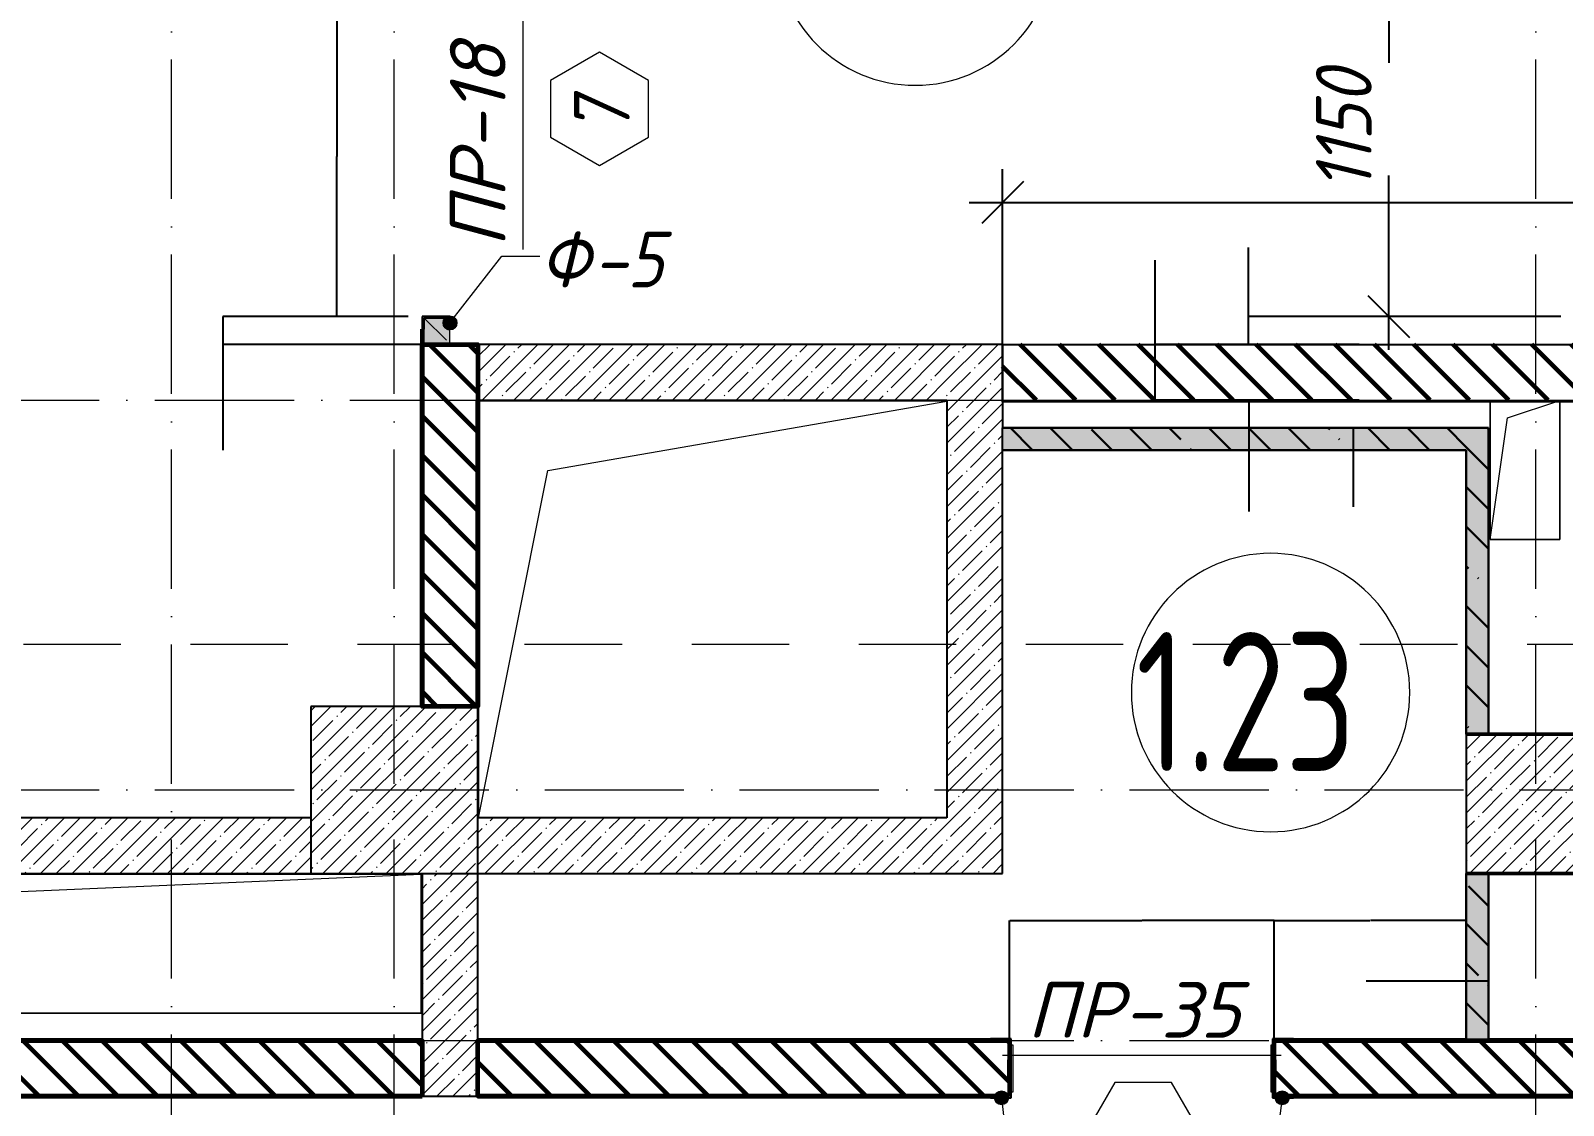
# Model space of a CAD drawing. Header units: millimetres. Extents: x 12986 to 523328, y -9759 to 30092.
# Drawn here: x 127151 to 132656, y 10867 to 14727 of the extents above; entities that cross this region are included whole.
import ezdxf

# ---------------------------------------------------------------- set-up
doc = ezdxf.new("R2010")
doc.units = ezdxf.units.MM
doc.linetypes.add('01 Штриховая _4 мм_', pattern=[600, 350, -250])
doc.linetypes.add('50_200_ШТРИХ_1Т_ш5_п1_п1_', pattern=[700, 500, -100, 0, -100])
for name, color, linetype, lineweight in [('0) ПГП', 1, 'Continuous', 30), ('4) ПГП красный расчет', 12, 'Continuous', 30), ('5) Блок ячеистый', 160, 'Continuous', 60), ('A-ANNO-DIMS', 7, 'Continuous', 9), ('A-AREA-IDEN', 7, 'Continuous', 9), ('A-DETL-1', 7, 'Continuous', 50), ('A-DOOR-IDEN', 7, 'Continuous', 9), ('A-FLOR', 7, 'Continuous', 9), ('A-GENM', 7, 'Continuous', 9), ('A-GENM-1', 7, 'Continuous', 25), ('A-GENM-IDEN', 7, 'Continuous', 9), ('A-WALL-1', 7, 'Continuous', 25), ('A-WALL-6', 18, 'Continuous', 13), ('A-WALL-PATT-1', 7, 'Continuous', 5), ('A-WALL-PATT-4', 250, 'Continuous', 5), ('G-ANNO-SYMB-1', 7, '01 Штриховая _4 мм_', 9), ('S-COLS', 7, 'Continuous', 9), ('S-COLS-1', 7, 'Continuous', 5), ('S-COLS-2', 7, 'Continuous', 25), ('Оси-2', 7, '50_200_ШТРИХ_1Т_ш5_п1_п1_', 9)]:
    doc.layers.add(name, color=color, linetype=linetype, lineweight=lineweight)
for name, color, linetype, lineweight, true_color in [('A-WALL-11', 7, 'Continuous', 13, 0x800000), ('A-WALL-2', 7, 'Continuous', 13, 0x000000), ('A-WALL-4', 7, 'Continuous', 25, 0x000000), ('A-WALL-9', 7, 'Continuous', 5, 0x0070df)]:
    doc.layers.add(name, color=color, linetype=linetype, lineweight=lineweight, true_color=true_color)
doc.styles.add('ISOCPEUR_I_3', font='isocpeui.ttf', dxfattribs={"width": 0.9, "height": 200})
doc.styles.add('ISOCPEUR_I_5', font='isocpeui.ttf', dxfattribs={"height": 200})
doc.styles.add('СПДС', font='ГОСТ тип А.ttf', dxfattribs={"width": 0.9})
doc.dimstyles.new('ISO-2_0_0_9К_СРЕДНИЙ_1', dxfattribs={"dimscale": 304.8, "dimtxt": 199.196235, "dimasz": 0.492126, "dimexe": 0.393701, "dimexo": 0, "dimgap": 0, "dimtad": 1, "dimdec": 0, "dimzin": 0, "dimdsep": 46, "dimtxsty": 'ISOCPEUR_I_3', "dimblk1": 'OBLIQUE', "dimblk2": 'OBLIQUE', "dimsah": 1, "dimcen": 0.09, "dimdle": 0.393701, "dimazin": 0, "dimtfac": 1, "dimtdec": 4, "dimtix": 1, "dimtmove": 2, "dimatfit": 3, "dimfxl": 1, "dimtvp": 1, "dimtolj": 1, "dimtzin": 0, "dimarcsym": 2})
doc.dimstyles.get("Standard").update_dxf_attribs({"dimtxt": 0.18, "dimasz": 0.18, "dimexe": 0.18, "dimexo": 0.0625, "dimgap": 0.09, "dimtad": 0, "dimtih": 1, "dimtoh": 1, "dimdec": 4, "dimzin": 0, "dimdsep": 46, "dimtxsty": 'Standard', "dimcen": 0.09, "dimadec": 0, "dimazin": 0, "dimtfac": 1, "dimtdec": 4, "dimtofl": 0, "dimtmove": 0, "dimatfit": 3, "dimfxl": 1, "dimtolj": 1, "dimtzin": 0, "dimarcsym": 0})
pattern_1 = [(45, (61996.89, 0), (-57.02463, 57.02463), []), (45, (62053.92, 0), (-57.02463, 57.02463), [100.806, -20.161, 3.353, -16.808])]
pattern_2 = [(50, (61996.893, 0), (72.873764, -6.37607), [7.62, -83.82]), (355, (61996.89, 0), (-14.09699, 76.422444), [6.096, -67.056]), (100.451, (62002.966, -0.53), (58.776964, 70.04687), [6.476, -71.236]), (46.184, (61996.89, 20.32), (108.43142, -16.81745), [11.43, -125.73]), (96.636, (62005.93, 18.92), (94.961, 98.97089), [9.714, -106.854]), (351.184, (61996.89, 20.32), (94.96227, 98.97018), [9.144, -100.584]), (21, (62007.053, 15.24), (60.64565, -40.906537), [7.62, -83.82]), (326, (62007.05, 15.24), (24.72083, 73.67493), [6.096, -67.056]), (71.451, (62012.11, 11.83), (85.36689, 32.76874), [6.476, -71.236]), (37.5, (61996.893, 0), (1.235525, 33.8224325), [3.353, -62.89, 3.353, -64.719, -67.31]), (37.5, (61996.893, 0), (1.235525, 33.8224325), [-134.315, 3.353, -63.957]), (7.5, (61996.893, 0), (26.728146, 40.07255), [3.353, -35.458, 3.353, -61.366, -25.654]), (7.5, (61996.893, 0), (26.728146, 40.07255), [-103.53, 3.353, -22.301]), (327.5, (61974.236, 0), (54.236318, -2.292117), [3.353, -22.047, 3.353, -75.895, -105.156]), (327.5, (61974.236, 0), (54.236318, -2.292117), [-104.648, 3.353, -101.803]), (317.5, (61964.076, 0), (59.25158, 10.17014), [3.353, -29.667, 3.353, -49.276, -74.676]), (317.5, (61964.076, 0), (59.25158, 10.17014), [-85.649, 3.353, -71.323])]
pattern_3 = [(135, (61996.9, 0), (-142.5612, -142.5612), []), (135, (62139.46, 0), (-142.5612, -142.5612), [252.016, -50.403, 3.353, -47.05])]
pattern_4 = [(135, (61996.89, 0), (-70.71068, -70.71068), [])]

# ---------------------------------------------------------------- blocks, each defined once
blk = doc.blocks.new('BSC_Колонна _Прямоугольная - 600х600-23205240-АР1_Кладочный план 1 этажа')
at = {"layer": 'S-COLS-1'}
h = blk.add_hatch(dxfattribs=at)
h.set_pattern_fill('FP_14', color=256, style=0, pattern_type=2)
h.set_pattern_definition([(45, (-66460, -12000), (-57.02463, 57.02463), []), (45, (-66402.975, -12000), (-57.02463, 57.02463), [100.806, -20.161, 3.353, -16.808])])
h.paths.add_polyline_path([(-300, -300), (300, -300), (300, 300), (-300, 300)], flags=0)
at = {"layer": 'S-COLS-2'}
for p, q in [((300, 300), (-300, 300)), ((-300, 300), (-300, -300)), ((300, -300), (300, 300)), ((-300, -300), (300, -300))]:
    blk.add_line(p, q, dxfattribs=at)
blk = doc.blocks.new('AR_Отверстие прямоугольное _в плите_ - AR_Отверстие прямоугольное _в плите_-24476015-АР1_Кладочный план 1 этажа')
at = {"layer": 'A-GENM'}
for p, q in [((1000, 250), (-1000, 250)), ((-1000, 250), (-1000, -250)), ((-916.7, 166.7), (1000, 250)), ((1000, -250), (1000, 250)), ((-1000, -250), (-916.7, 166.7)), ((-1000, -250), (1000, -250))]:
    blk.add_line(p, q, dxfattribs=at)
blk = doc.blocks.new('AR_Отверстие прямоугольное _в плите_ - AR_Отверстие прямоугольное _в плите_-24476320-АР1_Кладочный план 1 этажа')
at = {"layer": 'A-GENM'}
for p, q in [((838, 750), (-845, 750)), ((-845, 750), (-845, -747)), ((-595, 500), (838, 748.8)), ((-844.4, -747), (-595, 500))]:
    blk.add_line(p, q, dxfattribs=at)
blk = doc.blocks.new('AR_Отверстие прямоугольное _в плите_ - AR_Отверстие прямоугольное _в плите_-V50-АР1_Кладочный план 1 этажа')
at = {"layer": 'A-GENM'}
for p, q in [((125, 250), (-125, 250)), ((-125, 250), (-125, -250)), ((-62.5, 187.5), (125, 250)), ((125, -250), (125, 250)), ((-125, -250), (-62.5, 187.5)), ((-125, -250), (125, -250))]:
    blk.add_line(p, q, dxfattribs=at)
blk = doc.blocks.new('Фахверк_СКБ_Швеллер - Ф-5_100х3600-25560001-АР1_Кладочный план 1 этажа')
at = {"layer": 'A-GENM-1'}
for p, q in [((171, 50), (125, 50)), ((125, 50), (125, -50)), ((129.5, 42.4), (171, 42.4)), ((129.5, -42.4), (129.5, 42.4)), ((171, 42.4), (171, 50)), ((125, -50), (171, -50)), ((171, -42.4), (129.5, -42.4)), ((171, -50), (171, -42.4))]:
    blk.add_line(p, q, dxfattribs=at)
blk = doc.blocks.new('Фахверк_СКБ_Уголок_Тип 2 - СМ-3_200х2230h-26671997-АР1_Кладочный план 1 этажа')
at = {"layer": 'A-GENM-1'}
for p, q in [((125, 156), (125, 81)), ((200, 156), (125, 156)), ((131, 81), (131, 150)), ((131, 150), (200, 150)), ((200, 150), (200, 156)), ((125, 81), (131, 81)), ((131, 19), (125, 19)), ((125, 19), (125, -56)), ((131, -50), (131, 19)), ((200, -50), (131, -50)), ((200, -56), (200, -50)), ((125, -56), (200, -56))]:
    blk.add_line(p, q, dxfattribs=at)
blk = doc.blocks.new('Стойка_Влож_Полоса боковая - Полоса-27101091-АР1_Кладочный план 1 этажа')
at = {"layer": 'A-GENM'}
for p, q in [((-5, 85), (0, 85)), ((-5, -85), (-5, 85)), ((0, 31), (0, -31)), ((0, -85), (-5, -85))]:
    blk.add_line(p, q, dxfattribs=at)
blk = doc.blocks.new('AAR_СКБ_Марка_Двери_Перемычка и проем - Марка перемычки и проема-25306769-АР1_Кладочный план 1 этажа')
at = {"layer": 'A-DOOR-IDEN'}
for p, q in [((-5, 0), (5, 0)), ((-0.968, -0.984), (-1.986, -2.747)), ((1.067, -0.984), (-0.968, -0.984)), ((2.085, -2.747), (1.067, -0.984)), ((-1.986, -2.747), (-0.968, -4.509)), ((1.067, -4.509), (2.085, -2.747)), ((-0.968, -4.509), (1.067, -4.509))]:
    blk.add_line(p, q, dxfattribs=at)
blk = doc.blocks.new('DIMBLOCK483-АР1_Кладочный план 1 этажа')
at = {"layer": 'A-ANNO-DIMS', "color": 0, "lineweight": -2, "transparency": 16777216}
for p, q in [((128506.8, 13700), (127841.3, 13700)), ((127841.5, 13699.8), (127841.5, 13600.2)), ((128556.8, 13600), (127841.3, 13600)), ((127841.5, 13600), (127841.5, 13219.6)), ((127841.5, 13219.6), (127841.3, 13219.6))]:
    blk.add_line(p, q, dxfattribs=at)
at = {"layer": 'A-ANNO-DIMS', "color": 0, "transparency": 16777216}
for points in [[(127841.5, 13699.8), (127841.5, 13699.8), (127841.5, 13700)], [(127841.5, 13600.2), (127841.5, 13600.2), (127841.5, 13600)]]:
    blk.add_solid(points, dxfattribs=at)
at = {"layer": 'Defpoints', "color": 0, "transparency": 16777216}
for p in [(127841.5, 13700), (128506.9, 13700), (128556.9, 13600)]:
    blk.add_point(p, dxfattribs=at)
at = {"layer": 'A-ANNO-DIMS', "color": 0, "transparency": 16777216, "insert": (127841, 13015.1), "char_height": 0.18, "width": 409.118, "attachment_point": 1, "rotation": 90, "line_spacing_factor": 1.149209}
blk.add_mtext('\\A1;100.0000', dxfattribs=at)
blk = doc.blocks.new('DIMBLOCK484-АР1_Кладочный план 1 этажа')
at = {"layer": 'A-ANNO-DIMS', "color": 0, "lineweight": -2, "transparency": 16777216}
for p, q in [((128556.8, 14850), (128250.5, 14850)), ((128250.7, 14849.8), (128250.7, 14275.2)), ((128250.7, 13700.2), (128250.7, 14274.8)), ((128506.8, 13700), (128250.5, 13700))]:
    blk.add_line(p, q, dxfattribs=at)
at = {"layer": 'A-ANNO-DIMS', "color": 0, "transparency": 16777216}
for points in [[(128250.7, 14849.8), (128250.8, 14849.8), (128250.7, 14850)], [(128250.7, 13700.2), (128250.8, 13700.2), (128250.7, 13700)]]:
    blk.add_solid(points, dxfattribs=at)
at = {"layer": 'Defpoints', "color": 0, "transparency": 16777216}
for p in [(128250.7, 14850), (128556.9, 14850), (128506.9, 13700)]:
    blk.add_point(p, dxfattribs=at)
at = {"layer": 'A-ANNO-DIMS', "color": 0, "transparency": 16777216, "insert": (128250.7, 14275), "char_height": 0.18, "width": 514.846, "attachment_point": 5}
blk.add_mtext('\\A1;1150.0000', dxfattribs=at)
blk = doc.blocks.new('DIMBLOCK489-АР1_Кладочный план 1 этажа')
at = {"layer": 'A-ANNO-DIMS', "color": 0, "lineweight": -2, "transparency": 16777216}
for p, q in [((131922.4, 13300), (131900.8, 13300)), ((131900.9, 13299.8), (131900.9, 13220.2)), ((131922.4, 13220), (131900.8, 13220)), ((131900.9, 13220), (131900.9, 13016.7)), ((131900.9, 13016.7), (131900.8, 13016.7))]:
    blk.add_line(p, q, dxfattribs=at)
at = {"layer": 'A-ANNO-DIMS', "color": 0, "transparency": 16777216}
for points in [[(131900.9, 13299.8), (131901, 13299.8), (131900.9, 13300)], [(131900.9, 13220.2), (131901, 13220.2), (131900.9, 13220)]]:
    blk.add_solid(points, dxfattribs=at)
at = {"layer": 'Defpoints', "color": 0, "transparency": 16777216}
for p in [(131900.9, 13300), (131922.4, 13300), (131922.4, 13220)]:
    blk.add_point(p, dxfattribs=at)
at = {"layer": 'A-ANNO-DIMS', "color": 0, "transparency": 16777216, "insert": (131900.4, 12865), "char_height": 0.18, "width": 303.391, "attachment_point": 1, "rotation": 90, "line_spacing_factor": 1.149209}
blk.add_mtext('\\A1;80.0000', dxfattribs=at)
blk = doc.blocks.new('DIMBLOCK490-АР1_Кладочный план 1 этажа')
at = {"layer": 'A-ANNO-DIMS', "color": 0, "lineweight": -2, "transparency": 16777216}
for p, q in [((131922.4, 13400), (131525.5, 13400)), ((131525.7, 13399.8), (131525.7, 13300.2)), ((131922.4, 13300), (131525.5, 13300)), ((131525.7, 13300), (131525.7, 13000.4)), ((131525.7, 13000.4), (131525.5, 13000.4))]:
    blk.add_line(p, q, dxfattribs=at)
at = {"layer": 'A-ANNO-DIMS', "color": 0, "transparency": 16777216}
for points in [[(131525.7, 13399.8), (131525.8, 13399.8), (131525.7, 13400)], [(131525.7, 13300.2), (131525.8, 13300.2), (131525.7, 13300)]]:
    blk.add_solid(points, dxfattribs=at)
at = {"layer": 'Defpoints', "color": 0, "transparency": 16777216}
for p in [(131525.7, 13400), (131922.4, 13400), (131922.4, 13300)]:
    blk.add_point(p, dxfattribs=at)
at = {"layer": 'A-ANNO-DIMS', "color": 0, "transparency": 16777216, "insert": (131525.2, 12795.8), "char_height": 0.18, "width": 409.118, "attachment_point": 1, "rotation": 90, "line_spacing_factor": 1.149209}
blk.add_mtext('\\A1;100.0000', dxfattribs=at)
blk = doc.blocks.new('DIMBLOCK491-АР1_Кладочный план 1 этажа')
at = {"layer": 'A-ANNO-DIMS', "color": 0, "lineweight": -2, "transparency": 16777216}
for p, q in [((131189.7, 13600), (131189.7, 13902.6)), ((131189.7, 13902.6), (131189.9, 13902.6)), ((131922.4, 13600), (131189.5, 13600)), ((131189.7, 13400.2), (131189.7, 13599.8)), ((131922.4, 13400), (131189.5, 13400))]:
    blk.add_line(p, q, dxfattribs=at)
at = {"layer": 'A-ANNO-DIMS', "color": 0, "transparency": 16777216}
for points in [[(131189.7, 13599.8), (131189.7, 13599.8), (131189.7, 13600)], [(131189.7, 13400.2), (131189.7, 13400.2), (131189.7, 13400)]]:
    blk.add_solid(points, dxfattribs=at)
at = {"layer": 'Defpoints', "color": 0, "transparency": 16777216}
for p in [(131189.7, 13600), (131922.4, 13600), (131922.4, 13400)]:
    blk.add_point(p, dxfattribs=at)
at = {"layer": 'A-ANNO-DIMS', "color": 0, "transparency": 16777216, "insert": (131190, 13675.1), "char_height": 0.18, "width": 455.087, "attachment_point": 1, "rotation": 90, "line_spacing_factor": 1.149209}
blk.add_mtext('\\A1;200.0000', dxfattribs=at)
blk = doc.blocks.new('DIMBLOCK492-АР1_Кладочный план 1 этажа')
at = {"layer": 'A-ANNO-DIMS', "color": 0, "lineweight": -2, "transparency": 16777216}
for p, q in [((131524.9, 13700), (131524.9, 13948.2)), ((131524.9, 13948.2), (131525.1, 13948.2)), ((132646.8, 13700), (131524.8, 13700)), ((131524.9, 13600.2), (131524.9, 13699.8)), ((131922.4, 13600), (131524.8, 13600))]:
    blk.add_line(p, q, dxfattribs=at)
at = {"layer": 'A-ANNO-DIMS', "color": 0, "transparency": 16777216}
for points in [[(131524.9, 13699.8), (131525, 13699.8), (131524.9, 13700)], [(131524.9, 13600.2), (131525, 13600.2), (131524.9, 13600)]]:
    blk.add_solid(points, dxfattribs=at)
at = {"layer": 'Defpoints', "color": 0, "transparency": 16777216}
for p in [(131524.9, 13700), (132646.9, 13700), (131922.4, 13600)]:
    blk.add_point(p, dxfattribs=at)
at = {"layer": 'A-ANNO-DIMS', "color": 0, "transparency": 16777216, "insert": (131525.2, 13743.6), "char_height": 0.18, "width": 409.118, "attachment_point": 1, "rotation": 90, "line_spacing_factor": 1.149209}
blk.add_mtext('\\A1;100.0000', dxfattribs=at)
blk = doc.blocks.new('_Oblique')
at = {"color": 0, "linetype": 'ByBlock', "lineweight": -2}
blk.add_line((-0.5, -0.5), (0.5, 0.5), dxfattribs=at)
blk = doc.blocks.new('DIMBLOCK493-АР1_Кладочный план 1 этажа')
at = {"layer": 'A-ANNO-DIMS', "color": 0, "lineweight": -2, "transparency": 16777216}
for p, q in [((132028.5, 14970), (132028.5, 14610.9)), ((132706.9, 14850), (131908.5, 14850)), ((132028.5, 13580), (132028.5, 14206.1)), ((132646.9, 13700), (131908.5, 13700))]:
    blk.add_line(p, q, dxfattribs=at)
at = {"layer": 'Defpoints', "color": 0, "transparency": 16777216}
for p in [(132028.5, 14850), (132706.9, 14850), (132646.9, 13700)]:
    blk.add_point(p, dxfattribs=at)
at = {"layer": 'A-ANNO-DIMS', "color": 0, "lineweight": -2, "transparency": 16777216, "xscale": 150, "yscale": 150, "zscale": 150}
for p, rotation in [((132028.5, 14850), 90), ((132028.5, 13700), 270)]:
    blk.add_blockref('_Oblique', p, dxfattribs=dict(at, rotation=rotation))
at = {"layer": 'A-ANNO-DIMS', "color": 0, "transparency": 16777216, "insert": (131767.2, 14151.1), "char_height": 200, "width": 514.846, "attachment_point": 1, "rotation": 90, "line_spacing_factor": 1.149209, "style": 'ISOCPEUR_I_3'}
blk.add_mtext('\\A1;1150', dxfattribs=at)
blk = doc.blocks.new('DIMBLOCK512-АР1_Кладочный план 1 этажа')
at = {"layer": 'A-ANNO-DIMS', "color": 0, "lineweight": -2, "transparency": 16777216}
for p, q in [((130666.9, 11100.1), (130666.9, 11531.5)), ((130667.1, 11531.3), (131141.2, 11531.3)), ((131616.7, 11531.3), (131142.5, 11531.3)), ((131616.9, 11082.7), (131616.9, 11531.5))]:
    blk.add_line(p, q, dxfattribs=at)
at = {"layer": 'A-ANNO-DIMS', "color": 0, "transparency": 16777216}
for points in [[(130667.1, 11531.4), (130667.1, 11531.3), (130666.9, 11531.3)], [(131616.7, 11531.4), (131616.7, 11531.3), (131616.9, 11531.3)]]:
    blk.add_solid(points, dxfattribs=at)
at = {"layer": 'Defpoints', "color": 0, "transparency": 16777216}
for p in [(131616.9, 11531.3), (130666.9, 11100), (131616.9, 11082.7)]:
    blk.add_point(p, dxfattribs=at)
at = {"layer": 'A-ANNO-DIMS', "color": 0, "transparency": 16777216, "insert": (131141.9, 11531.3), "char_height": 0.18, "width": 455.087, "attachment_point": 5}
blk.add_mtext('\\A1;950.0000', dxfattribs=at)
blk = doc.blocks.new('DIMBLOCK513-АР1_Кладочный план 1 этажа')
at = {"layer": 'A-ANNO-DIMS', "color": 0, "lineweight": -2, "transparency": 16777216}
for p, q in [((132306.9, 11637.3), (132306.9, 11531.2)), ((131616.9, 11082.7), (131616.9, 11531.5)), ((131617.1, 11531.3), (131961.2, 11531.3)), ((132306.7, 11531.3), (131962.5, 11531.3))]:
    blk.add_line(p, q, dxfattribs=at)
at = {"layer": 'A-ANNO-DIMS', "color": 0, "transparency": 16777216}
for points in [[(131617.1, 11531.4), (131617.1, 11531.3), (131616.9, 11531.3)], [(132306.7, 11531.4), (132306.7, 11531.3), (132306.9, 11531.3)]]:
    blk.add_solid(points, dxfattribs=at)
at = {"layer": 'Defpoints', "color": 0, "transparency": 16777216}
for p in [(132306.9, 11637.4), (132306.9, 11531.3), (131616.9, 11082.7)]:
    blk.add_point(p, dxfattribs=at)
at = {"layer": 'A-ANNO-DIMS', "color": 0, "transparency": 16777216, "insert": (131961.9, 11531.3), "char_height": 0.18, "width": 455.087, "attachment_point": 5}
blk.add_mtext('\\A1;690.0000', dxfattribs=at)
blk = doc.blocks.new('DIMBLOCK514-АР1_Кладочный план 1 этажа')
at = {"layer": 'A-ANNO-DIMS', "color": 0, "lineweight": -2, "transparency": 16777216}
for p, q in [((132306.9, 11637.3), (132306.9, 11312.5)), ((132386.9, 11637.3), (132386.9, 11312.5)), ((132306.9, 11312.7), (131947.9, 11312.7)), ((132386.7, 11312.7), (132307.1, 11312.7))]:
    blk.add_line(p, q, dxfattribs=at)
at = {"layer": 'A-ANNO-DIMS', "color": 0, "transparency": 16777216}
for points in [[(132307.1, 11312.7), (132307.1, 11312.6), (132306.9, 11312.7)], [(132386.7, 11312.7), (132386.7, 11312.6), (132386.9, 11312.7)]]:
    blk.add_solid(points, dxfattribs=at)
at = {"layer": 'Defpoints', "color": 0, "transparency": 16777216}
for p in [(132306.9, 11637.4), (132386.9, 11637.4), (132386.9, 11312.7)]:
    blk.add_point(p, dxfattribs=at)
at = {"layer": 'A-ANNO-DIMS', "color": 0, "transparency": 16777216, "insert": (131795.6, 11312.8), "char_height": 0.18, "width": 303.391, "attachment_point": 1, "line_spacing_factor": 1.149209}
blk.add_mtext('\\A1;80.0000', dxfattribs=at)
blk = doc.blocks.new('DIMBLOCK754-АР1_Кладочный план 1 этажа')
at = {"layer": 'A-ANNO-DIMS', "color": 0, "lineweight": -2, "transparency": 16777216}
for p, q in [((130641.9, 13600), (130641.9, 14229.3)), ((136141.9, 13606), (136141.9, 14229.3)), ((130521.9, 14109.3), (133503.7, 14109.3)), ((136261.9, 14109.3), (134016.6, 14109.3))]:
    blk.add_line(p, q, dxfattribs=at)
at = {"layer": 'Defpoints', "color": 0, "transparency": 16777216}
for p in [(136141.9, 14109.3), (130641.9, 13600), (136141.9, 13606)]:
    blk.add_point(p, dxfattribs=at)
at = {"layer": 'A-ANNO-DIMS', "color": 0, "lineweight": -2, "transparency": 16777216, "xscale": 150, "yscale": 150, "zscale": 150, "rotation": 180}
blk.add_blockref('_Oblique', (130641.9, 14109.3), dxfattribs=at)
at = {"layer": 'A-ANNO-DIMS', "color": 0, "lineweight": -2, "transparency": 16777216, "xscale": 150, "yscale": 150, "zscale": 150}
blk.add_blockref('_Oblique', (136141.9, 14109.3), dxfattribs=at)
at = {"layer": 'A-ANNO-DIMS', "color": 0, "transparency": 16777216, "insert": (133456.7, 14374.9), "char_height": 200, "width": 606.782, "attachment_point": 1, "line_spacing_factor": 1.149209, "style": 'ISOCPEUR_I_3'}
blk.add_mtext('\\A1;5500', dxfattribs=at)
blk = doc.blocks.new('Марка_Помещения - Номер-25198446-Объем проектирования 1 этажа')
at = {"layer": 'A-AREA-IDEN'}
for start, end in [(360, 180), (180, 360)]:
    blk.add_arc((0, 0), 2.5, start, end, dxfattribs=at)

msp = doc.modelspace()

# ---------------------------------------------------------------- hatches: boundary and pattern name
at = {"layer": '0) ПГП'}
h = msp.add_hatch(dxfattribs=at)
h.set_pattern_fill('FP_16', color=256, style=0, pattern_type=2)
h.set_pattern_definition(pattern_2)
h.paths.add_polyline_path([(130641.89328, 13220.00001), (132306.89325, 13220.00001), (132306.89325, 13300.00001), (130641.89328, 13300.00001)], flags=0)
h = msp.add_hatch(dxfattribs=at)
h.set_pattern_fill('FP_17', color=256, style=0, pattern_type=2)
h.set_pattern_definition(pattern_3)
h.paths.add_polyline_path([(130641.89328, 13220.00001), (132306.89325, 13220.00001), (132306.89325, 13300.00001), (130641.89328, 13300.00001)], flags=0)
h = msp.add_hatch(dxfattribs=at)
h.set_pattern_fill('FP_16', color=256, style=0, pattern_type=2)
h.set_pattern_definition(pattern_2)
h.paths.add_polyline_path([(132386.89325, 11100.00001), (132386.89325, 11699.99961), (132306.89325, 11699.99961), (132306.89325, 11100.00001)], flags=0)
h.paths.add_polyline_path([(132306.89325, 12199.99961), (132386.89325, 12199.99961), (132386.89325, 13300.00001), (132306.89325, 13300.00001), (132306.89325, 12987.36436)], flags=0)
h = msp.add_hatch(dxfattribs=at)
h.set_pattern_fill('FP_17', color=256, style=0, pattern_type=2)
h.set_pattern_definition(pattern_3)
h.paths.add_polyline_path([(132386.89325, 11100.00001), (132386.89325, 11699.99961), (132306.89325, 11699.99961), (132306.89325, 11100.00001)], flags=0)
h.paths.add_polyline_path([(132306.89325, 12199.99961), (132386.89325, 12199.99961), (132386.89325, 13300.00001), (132306.89325, 13300.00001), (132306.89325, 12987.36436)], flags=0)
at = {"layer": '5) Блок ячеистый'}
h = msp.add_hatch(dxfattribs=at)
h.set_pattern_fill('FP_3', color=256, style=0, pattern_type=2)
h.set_pattern_definition(pattern_4)
h.paths.add_polyline_path([(128756.89328, 12299.99987), (128756.89328, 13600.00001), (128556.89328, 13600.00001), (128556.89328, 12299.99987)], flags=0)
h = msp.add_hatch(dxfattribs=at)
h.set_pattern_fill('FP_3', color=256, style=0, pattern_type=2)
h.set_pattern_definition(pattern_4)
h.paths.add_polyline_path([(146696.89328, 13400.00001), (146696.89328, 13600.00001), (141647.89331, 13600.00001), (141647.89331, 13531.00001), (141641.89331, 13531.00001), (141641.89331, 13600.00001), (136147.8933, 13600.00001), (136147.8933, 13531.00001), (136141.8933, 13531.00001), (136141.8933, 13600.00001), (130641.89328, 13600.00001), (130641.89328, 13400.00001), (136141.8933, 13400.00001), (136141.8933, 13469.00001), (136147.8933, 13469.00001), (136147.8933, 13400.00001), (141641.89331, 13400.00001), (141641.89331, 13469.00001), (141647.89331, 13469.00001), (141647.89331, 13400.00001), (145261.49297, 13400.00001)], flags=0)
h = msp.add_hatch(dxfattribs=at)
h.set_pattern_fill('FP_3', color=256, style=0, pattern_type=2)
h.set_pattern_definition(pattern_4)
h.paths.add_polyline_path([(133986.8933, 10900.00001), (133986.8933, 11100.00001), (131616.89328, 11100.00001), (131616.89328, 10900.00001), (133917.8933, 10900.00001)], flags=0)
h.paths.add_polyline_path([(135005.8933, 10900.00001), (135536.8933, 10900.00001), (135536.8933, 11100.00001), (134936.8933, 11100.00001), (134936.8933, 10900.00001)], flags=0)
h.paths.add_polyline_path([(130666.89328, 10900.00001), (130666.89328, 11100.00001), (128756.89328, 11100.00001), (128756.89328, 10900.00001), (130597.89328, 10900.00001)], flags=0)
h.paths.add_polyline_path([(128556.89328, 10900.00001), (128556.89328, 11100.00001), (124156.89328, 11100.00001), (124156.89328, 10900.00001), (126874.30547, 10900.00001)], flags=0)
at = {"layer": 'A-GENM-IDEN'}
h = msp.add_hatch(color=256, dxfattribs=at)
edge = h.paths.add_edge_path(flags=0)
edge.add_arc((128656.89328, 13677.00001), 25, 0, 360)
h = msp.add_hatch(color=256, dxfattribs=at)
edge = h.paths.add_edge_path(flags=0)
edge.add_arc((130637.89328, 10894.00001), 25, 0, 360)
h = msp.add_hatch(color=256, dxfattribs=at)
edge = h.paths.add_edge_path(flags=0)
edge.add_arc((131645.89328, 10894.00001), 25, 0, 360)
at = {"layer": 'A-WALL-PATT-1'}
h = msp.add_hatch(dxfattribs=at)
h.set_pattern_fill('FP_1', color=256, style=0, pattern_type=2)
h.set_pattern_definition(pattern_1)
h.paths.add_polyline_path([(129938.83672, 13400.00001), (130441.89328, 13400.00001), (130441.89328, 13600.00001), (128756.89328, 13600.00001), (128756.89328, 13400.00001)], flags=0)
h = msp.add_hatch(dxfattribs=at)
h.set_pattern_fill('FP_1', color=256, style=0, pattern_type=2)
h.set_pattern_definition(pattern_1)
h.paths.add_polyline_path([(130641.89328, 11699.99987), (130641.89328, 13600.00001), (130441.89328, 13600.00001), (130441.89328, 11699.99987)], flags=0)
h = msp.add_hatch(dxfattribs=at)
h.set_pattern_fill('FP_1', color=256, style=0, pattern_type=2)
h.set_pattern_definition(pattern_1)
h.paths.add_polyline_path([(125256.89328, 11699.99982), (128156.89328, 11699.99987), (128156.89328, 11899.99982), (122756.89328, 11899.99982), (122756.89328, 11699.99982), (125176.89328, 11699.99982)], flags=0)
h = msp.add_hatch(dxfattribs=at)
h.set_pattern_fill('FP_1', color=256, style=0, pattern_type=2)
h.set_pattern_definition(pattern_1)
h.paths.add_polyline_path([(129938.83672, 11699.99987), (130441.89328, 11699.99987), (130441.89328, 11899.99987), (128756.89328, 11899.99987), (128756.89328, 11699.99987)], flags=0)
h = msp.add_hatch(dxfattribs=at)
h.set_pattern_fill('FP_1', color=256, style=0, pattern_type=2)
h.set_pattern_definition(pattern_1)
h.paths.add_polyline_path([(128556.89328, 10900.00001), (128756.89328, 10900.00001), (128756.89328, 11699.99987), (128556.89328, 11699.99987), (128556.89328, 11100.00001)], flags=0)
at = {"layer": 'A-WALL-PATT-4'}
h = msp.add_hatch(dxfattribs=at)
h.set_pattern_fill('FP_16', color=256, style=0, pattern_type=2)
h.set_pattern_definition(pattern_2)
h.paths.add_polyline_path([(128564.49328, 13600.00001), (128656.89328, 13600.00001), (128656.89328, 13654.00001), (128649.29328, 13654.00001), (128649.29328, 13695.50001), (128564.49328, 13695.50001), (128564.49328, 13654.00001), (128556.89328, 13654.00001), (128556.89328, 13600.00001)], flags=0)
h.paths.add_polyline_path([(128649.29328, 14854.50004), (128650.32185, 14896.00004), (128656.89328, 14896.00004), (128656.89328, 15550.00004), (128556.89328, 15550.00004), (128556.89328, 14896.00004), (128564.49328, 14896.00004), (128564.49328, 14854.50004)], flags=0)
h = msp.add_hatch(dxfattribs=at)
h.set_pattern_fill('FP_17', color=256, style=0, pattern_type=2)
h.set_pattern_definition(pattern_3)
h.paths.add_polyline_path([(128564.49328, 13600.00001), (128656.89328, 13600.00001), (128656.89328, 13654.00001), (128649.29328, 13654.00001), (128649.29328, 13695.50001), (128564.49328, 13695.50001), (128564.49328, 13654.00001), (128556.89328, 13654.00001), (128556.89328, 13600.00001)], flags=0)
h.paths.add_polyline_path([(128649.29328, 14854.50004), (128650.32185, 14896.00004), (128656.89328, 14896.00004), (128656.89328, 15550.00004), (128556.89328, 15550.00004), (128556.89328, 14896.00004), (128564.49328, 14896.00004), (128564.49328, 14854.50004)], flags=0)
at = {"layer": 'S-COLS-1'}
h = msp.add_hatch(dxfattribs=at)
h.set_pattern_fill('FP_1', color=256, style=0, pattern_type=2)
h.set_pattern_definition(pattern_1)
h.paths.add_polyline_path([(132386.89325, 11699.99961), (132806.89325, 11699.99961), (132806.89325, 12199.99961), (132306.89325, 12199.99961), (132306.89325, 11699.99961)], flags=0)

# ---------------------------------------------------------------- linework, layer by layer
at = {"layer": '0) ПГП'}
for p, q in [((130641.89328, 13220.00001), (132306.89325, 13220.00001)), ((132306.89325, 13220.00001), (132306.89325, 12199.99961)), ((132306.89325, 11699.99961), (132306.89325, 11100.00001))]:
    msp.add_line(p, q, dxfattribs=at)
at = {"layer": '4) ПГП красный расчет'}
for p, q in [((132386.89325, 13300.00001), (130641.89328, 13300.00001)), ((132386.89325, 12199.99961), (132386.89325, 13300.00001)), ((132386.89325, 11100.00001), (132386.89325, 11699.99961))]:
    msp.add_line(p, q, dxfattribs=at)
at = {"layer": '5) Блок ячеистый'}
for p, q in [((128556.89328, 13654.00001), (128556.89328, 12299.99987)), ((128756.89328, 12299.99987), (128756.89328, 13400.00001)), ((128556.89328, 11100.00001), (126456.89328, 11100.00001)), ((130597.89328, 11100.00001), (128756.89328, 11100.00001)), ((132306.89325, 11100.00001), (131685.89328, 11100.00001)), ((132726.89328, 11100.00001), (132386.89325, 11100.00001)), ((130666.89328, 10969.00001), (130666.89328, 11031.00001)), ((131616.89328, 11031.00001), (131616.89328, 10969.00001)), ((124156.89328, 10900.00001), (128556.89328, 10900.00001)), ((128756.89328, 10900.00001), (130597.89328, 10900.00001)), ((131685.89328, 10900.00001), (133917.8933, 10900.00001))]:
    msp.add_line(p, q, dxfattribs=at)
for points in [[(128556.89328, 13600.00001), (128756.89328, 13600.00001), (128756.89328, 12299.99987), (128556.89328, 12299.99987)], [(128556.89328, 10900.00001), (124156.89328, 10900.00001), (124156.89328, 11100), (128556.89328, 11100)], [(130666.89328, 10900.00001), (128756.89328, 10900.00001), (128756.89328, 11100.00001), (130666.89328, 11100.00001)], [(131616.89328, 11100), (133986.8933, 11100), (133986.8933, 10900.00001), (131616.89328, 10900.00001)]]:
    msp.add_lwpolyline(points, close=True, dxfattribs=at)
at = {"layer": 'A-DETL-1'}
for p, q in [((132386.89325, 12199.99961), (132306.89325, 12199.99961)), ((132726.89328, 12199.99961), (132386.89325, 12199.99961)), ((132306.89325, 11699.99961), (132386.89325, 11699.99961)), ((132386.89325, 11699.99961), (132726.89328, 11699.99961))]:
    msp.add_line(p, q, dxfattribs=at)
at = {"layer": 'A-FLOR'}
for p, q in [((128758.89328, 13396.99987), (130441.89328, 13396.99987)), ((128758.89328, 11899.99987), (128758.89328, 13396.99987)), ((132392.89325, 13399), (132642.89325, 13399)), ((132392.89325, 12899), (132392.89325, 13399)), ((132642.89325, 13399), (132642.89325, 12899)), ((132642.89325, 12899), (132392.89325, 12899)), ((126553.8933, 11697.99982), (128553.8933, 11697.99982)), ((128553.8933, 11697.99982), (128553.8933, 11197.99982)), ((128553.8933, 11197.99982), (126553.8933, 11197.99982))]:
    msp.add_line(p, q, dxfattribs=at)
at = {"layer": 'A-GENM-IDEN'}
for p, q in [((128656.89328, 13677.00001), (128842.71146, 13917.08684)), ((128842.71146, 13917.08684), (128979.97085, 13917.08684)), ((130637.89328, 10894.00001), (130712.52383, 10228.14155)), ((131645.89328, 10894.00001), (131557.82793, 10228.14155))]:
    msp.add_line(p, q, dxfattribs=at)
for centre in [(128656.89328, 13677.00001), (130637.89328, 10894.00001), (131645.89328, 10894.00001)]:
    msp.add_circle(centre, 25, dxfattribs=at)
at = {"layer": 'A-WALL-1'}
for p, q in [((130641.89328, 13600.00001), (128756.89328, 13600.00001)), ((128756.89328, 13600.00001), (128756.89328, 13400.00001)), ((128756.89328, 13400.00001), (130441.89328, 13400.00001)), ((130441.89328, 13400.00001), (130441.89328, 11899.99987)), ((130641.89328, 11699.99987), (130641.89328, 13300.00001)), ((128156.89328, 11899.99982), (122756.89328, 11899.99982)), ((130441.89328, 11899.99987), (128756.89328, 11899.99987)), ((124156.89328, 11699.99982), (128156.89328, 11699.99982)), ((128556.89328, 11699.99987), (128556.89328, 10900.00001)), ((128756.89328, 11699.99987), (130641.89328, 11699.99987)), ((128756.89328, 10900.00001), (128756.89328, 11699.99987))]:
    msp.add_line(p, q, dxfattribs=at)
at = {"layer": 'A-WALL-11', "lineweight": 25}
msp.add_lwpolyline([(147142.89328, 13394.00001), (130641.89328, 13394.00001), (130641.89328, 13600.00001), (147142.89328, 13600.00001)], close=True, dxfattribs=at)
at = {"layer": 'A-WALL-2'}
for p, q in [((128756.89328, 13600.00001), (128656.89328, 13600.00001)), ((132706.89332, 13600.00001), (130641.89328, 13600.00001)), ((130641.89328, 13400.00001), (132726.89328, 13400.00001))]:
    msp.add_line(p, q, dxfattribs=at)
at = {"layer": 'A-WALL-4'}
for p, q in [((130641.89328, 13600.00001), (130641.89328, 13300.00001)), ((128556.89328, 10900.00001), (128756.89328, 10900.00001))]:
    msp.add_line(p, q, dxfattribs=at)
at = {"layer": 'A-WALL-6'}
for p, q in [((128656.89328, 13600.00001), (128656.89328, 13654.00001)), ((128556.89328, 13600.00001), (128656.89328, 13600.00001))]:
    msp.add_line(p, q, dxfattribs=at)
at = {"layer": 'A-WALL-9'}
for p, q in [((132306.89325, 12199.99961), (132386.89325, 12199.99961)), ((132386.89325, 11699.99961), (132306.89325, 11699.99961)), ((132306.89325, 11100.00001), (132386.89325, 11100.00001))]:
    msp.add_line(p, q, dxfattribs=at)
at = {"layer": 'G-ANNO-SYMB-1'}
msp.add_line((104925.09743, 12523.27848), (187962.83005, 12523.27848), dxfattribs=at)
at = {"layer": 'S-COLS-2'}
msp.add_line((132306.89325, 12199.99961), (132306.89325, 11699.99961), dxfattribs=at)
at = {"layer": 'Оси-2'}
for p, q in [((127656.89325, -4080), (127656.89325, 28636.94316)), ((128456.89325, -4080), (128456.89325, 28636.94316)), ((132556.89325, -4080), (132556.89325, 28636.94316)), ((57586.89328, 13400), (187948.52131, 13400)), ((57586.89328, 12000), (187948.52131, 12000)), ((57586.89328, 11100), (187948.52131, 11100))]:
    msp.add_line(p, q, dxfattribs=at)

# ---------------------------------------------------------------- block references
at = {"layer": 'A-AREA-IDEN', "xscale": 199.9999999999999, "yscale": 199.9999999999999, "zscale": 199.9999999999999}
for p in [(130327.98978, 15030.23229), (131604.13238, 12349.60392)]:
    msp.add_blockref('Марка_Помещения - Номер-25198446-Объем проектирования 1 этажа', p, dxfattribs=at)
at = {"layer": 'A-DOOR-IDEN', "xscale": 99.99999999999993, "yscale": 99.99999999999993, "zscale": 99.99999999999993, "rotation": 89.99999999999991}
msp.add_blockref('AAR_СКБ_Марка_Двери_Перемычка и проем - Марка перемычки и проема-25306769-АР1_Кладочный план 1 этажа', (128919.34409, 14440.98832), dxfattribs=at)
at = {"layer": 'A-DOOR-IDEN', "xscale": 99.99999999999993, "yscale": 99.99999999999993, "zscale": 99.99999999999993}
msp.add_blockref('AAR_СКБ_Марка_Двери_Перемычка и проем - Марка перемычки и проема-25306769-АР1_Кладочный план 1 этажа', (131141.89328, 11047.53834), dxfattribs=at)
at = {"layer": 'A-GENM'}
for name, p in [('AR_Отверстие прямоугольное _в плите_ - AR_Отверстие прямоугольное _в плите_-24476320-АР1_Кладочный план 1 этажа', (129603.89328, 12646.99987)), ('AR_Отверстие прямоугольное _в плите_ - AR_Отверстие прямоугольное _в плите_-V50-АР1_Кладочный план 1 этажа', (132517.89325, 13149)), ('AR_Отверстие прямоугольное _в плите_ - AR_Отверстие прямоугольное _в плите_-24476015-АР1_Кладочный план 1 этажа', (127553.8933, 11447.99982)), ('Стойка_Влож_Полоса боковая - Полоса-27101091-АР1_Кладочный план 1 этажа', (131610.89328, 11000.00001))]:
    msp.add_blockref(name, p, dxfattribs=at)
at = {"layer": 'A-GENM', "rotation": 180}
msp.add_blockref('Стойка_Влож_Полоса боковая - Полоса-27101091-АР1_Кладочный план 1 этажа', (130672.89328, 11000.00001), dxfattribs=at)
at = {"layer": 'A-GENM-1'}
for name, p, rotation in [('Фахверк_СКБ_Швеллер - Ф-5_100х3600-25560001-АР1_Кладочный план 1 этажа', (128606.89328, 13825.00001), 270), ('Фахверк_СКБ_Уголок_Тип 2 - СМ-3_200х2230h-26671997-АР1_Кладочный план 1 этажа', (130797.89328, 11050.00001), 180)]:
    msp.add_blockref(name, p, dxfattribs=dict(at, rotation=rotation))
msp.add_blockref('Фахверк_СКБ_Уголок_Тип 2 - СМ-3_200х2230h-26671997-АР1_Кладочный план 1 этажа', (131485.89328, 10950.00001), dxfattribs=at)
at = {"layer": 'S-COLS'}
msp.add_blockref('BSC_Колонна _Прямоугольная - 600х600-23205240-АР1_Кладочный план 1 этажа', (128456.89328, 11999.99987), dxfattribs=at)

# ---------------------------------------------------------------- texts
at = {"layer": 'A-AREA-IDEN', "insert": (131120.36608, 12566.72253), "char_height": 500, "width": 1212.1515, "attachment_point": 1, "style": 'СПДС'}
msp.add_mtext('1.23', dxfattribs=at)
at = {"layer": 'A-DOOR-IDEN', "insert": (129101.98547, 14354.78979), "char_height": 200, "width": 158.734125, "attachment_point": 1, "rotation": 90, "style": 'ISOCPEUR_I_3'}
msp.add_mtext('\\fISOCPEUR|b0|i1|c204|p34|;\\W.9;7', dxfattribs=at)
at = {"layer": 'A-GENM-IDEN', "char_height": 200, "attachment_point": 1, "rotation": 90, "style": 'ISOCPEUR_I_5'}
for s, insert, width in [('-18', (128656.87013, 14292.16172), 481.0125), ('ПР', (128656.87013, 13948.20339), 416.8775)]:
    msp.add_mtext(s, dxfattribs=dict(at, insert=insert, width=width))
at = {"layer": 'A-GENM-IDEN', "char_height": 200, "attachment_point": 1}
for s, insert, width, style in [('\\fISOCPEUR|b0|i1|c204|p34|;\\W.9;Ф', (128979.97085, 14004.70142), 230.886, 'ISOCPEUR_I_3'), ('-5', (129170.47085, 14004.70142), 317.46825, 'ISOCPEUR_I_3'), ('ПР', (130729.60835, 11310.0123), 416.8775, 'ISOCPEUR_I_5'), ('-35', (131073.56669, 11310.0123), 529.11375, 'ISOCPEUR_I_5')]:
    msp.add_mtext(s, dxfattribs=dict(at, insert=insert, width=width, style=style))

# ---------------------------------------------------------------- dimensions: what is measured, and where the dimension line sits
at = {"layer": 'A-ANNO-DIMS'}
dim = msp.add_linear_dim(base=(132028.507, 14850.00001), p1=(132646.89332, 13700.00001), p2=(132706.89332, 14850.00001), angle=90, dimstyle='ISO-2_0_0_9К_СРЕДНИЙ_1', override={"dimpost": '<>', "dimfxl": 1151.564154}, dxfattribs=at)
dim.commit()
dim.dimension.update_dxf_attribs({"geometry": 'DIMBLOCK493-АР1_Кладочный план 1 этажа', "text_midpoint": (131900.54918, 14408.48825), "dimtype": 160, "text_rotation": 90})
dim = msp.add_linear_dim(base=(128250.72689, 14850.00001), p1=(128506.89328, 13700.00001), p2=(128556.89328, 14850.00001), angle=90, dimstyle='Standard', dxfattribs=at)
dim.commit()
dim.dimension.update_dxf_attribs({"geometry": 'DIMBLOCK484-АР1_Кладочный план 1 этажа', "text_midpoint": (128250.72689, 14275.00001)})
dim = msp.add_linear_dim(base=(136141.8933, 14109.25877), p1=(130641.89328, 13600.00001), p2=(136141.8933, 13606.00001), dimstyle='ISO-2_0_0_9К_СРЕДНИЙ_1', override={"dimpost": '<>', "dimfxl": 5500.003286}, dxfattribs=at)
dim.commit()
dim.dimension.update_dxf_attribs({"geometry": 'DIMBLOCK754-АР1_Кладочный план 1 этажа', "text_midpoint": (133760.12697, 14241.61137), "dimtype": 160})
for base, p1, p2, picture, middle in [((131524.94276, 13700.00001), (131922.44098, 13600.00001), (132646.89332, 13700.00001), 'DIMBLOCK492-АР1_Кладочный план 1 этажа', (131525.33276, 13948.16158)), ((131189.69428, 13600.00001), (131922.44098, 13400.00001), (131922.44098, 13600.00001), 'DIMBLOCK491-АР1_Кладочный план 1 этажа', (131190.08428, 13902.64207)), ((127841.48291, 13700.00001), (128556.89328, 13600.00001), (128506.89328, 13700.00001), 'DIMBLOCK483-АР1_Кладочный план 1 этажа', (127841.09291, 13219.61425)), ((131525.72276, 13400.00001), (131922.44098, 13300.00001), (131922.44098, 13400.00001), 'DIMBLOCK490-АР1_Кладочный план 1 этажа', (131525.33276, 13000.40696)), ((131900.93918, 13300.00001), (131922.44098, 13220.00001), (131922.44098, 13300.00001), 'DIMBLOCK489-АР1_Кладочный план 1 этажа', (131900.54918, 13016.7188))]:
    dim = msp.add_linear_dim(base=base, p1=p1, p2=p2, angle=90, dimstyle='Standard', dxfattribs=at)
    dim.commit()
    dim.dimension.update_dxf_attribs({"geometry": picture, "text_midpoint": middle, "dimtype": 160, "text_rotation": 90})
for base, p1, p2, picture, middle in [((132306.89325, 11531.34283), (131616.89328, 11082.67924), (132306.89325, 11637.40885), 'DIMBLOCK513-АР1_Кладочный план 1 этажа', (131961.89327, 11531.34283)), ((131616.89328, 11531.34283), (130666.89328, 11100.00001), (131616.89328, 11082.67924), 'DIMBLOCK512-АР1_Кладочный план 1 этажа', (131141.89328, 11531.34283))]:
    dim = msp.add_linear_dim(base=base, p1=p1, p2=p2, dimstyle='Standard', dxfattribs=at)
    dim.commit()
    dim.dimension.update_dxf_attribs({"geometry": picture, "text_midpoint": middle})
dim = msp.add_linear_dim(base=(132386.89325, 11312.66898), p1=(132306.89325, 11637.40885), p2=(132386.89325, 11637.40885), dimstyle='Standard', dxfattribs=at)
dim.commit()
dim.dimension.update_dxf_attribs({"geometry": 'DIMBLOCK514-АР1_Кладочный план 1 этажа', "text_midpoint": (131947.33419, 11312.66898), "dimtype": 160})

doc.saveas('drawing.dxf')
